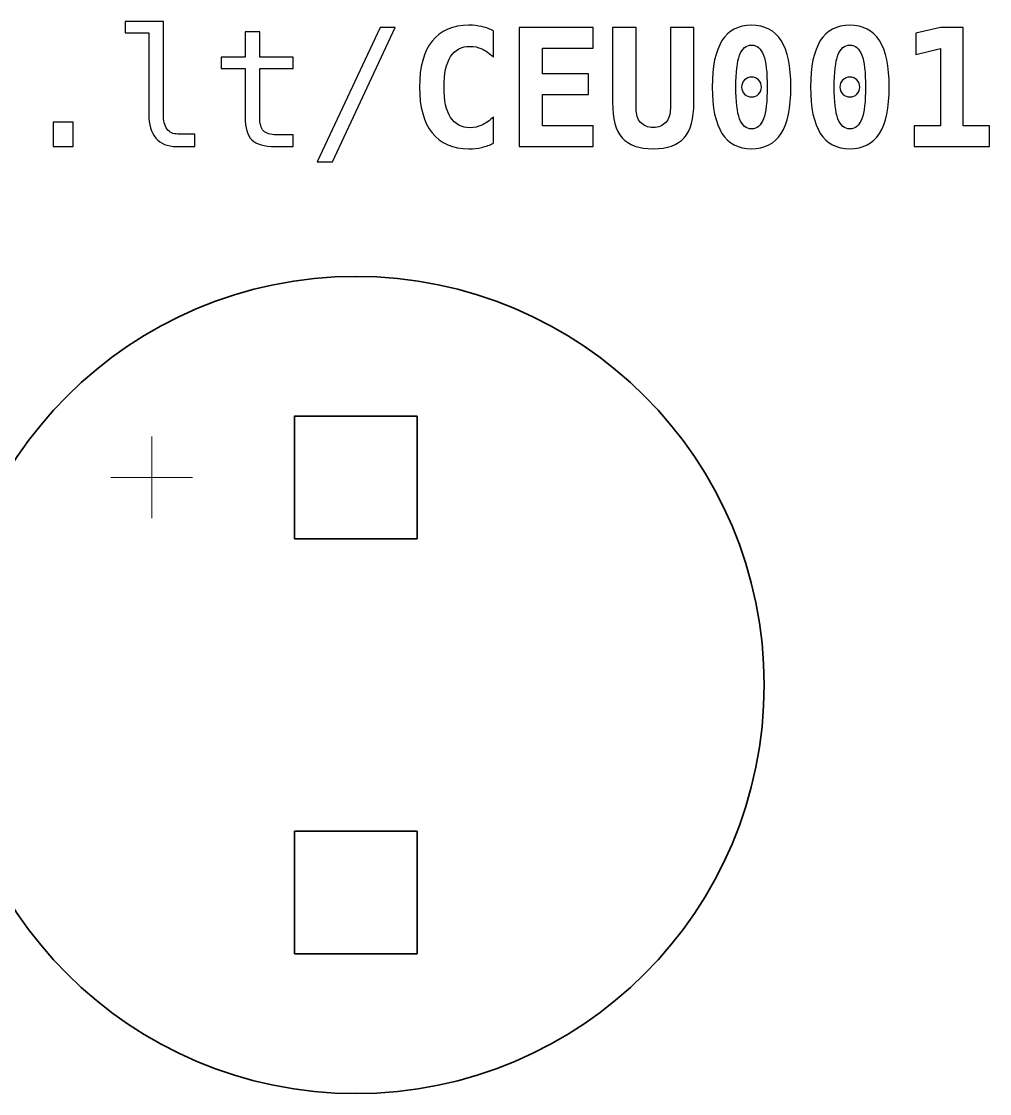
# Model space of a CAD drawing. Header units: centimetres. Extents: x -11.33 to -9.65, y -15.1 to -13.82.
# Drawn here: x -10.705 to -10.112, y -15.1 to -14.444 of the extents above; entities that cross this region are included whole.
import ezdxf

# ---------------------------------------------------------------- set-up
doc = ezdxf.new("R2010")
doc.units = ezdxf.units.CM
doc.header["$MEASUREMENT"] = 0
doc.layers.add('Layer 1', color=7, linetype='Continuous')

msp = doc.modelspace()

# ---------------------------------------------------------------- linework, layer by layer
at = {"layer": 'Layer 1', "color": 250, "lineweight": 35}
for points in [[(-10.5375, -14.7605), (-10.4625, -14.7605), (-10.4625, -14.6855), (-10.5375, -14.6855), (-10.5375, -14.7605)], [(-10.5375, -15.0145), (-10.4625, -15.0145), (-10.4625, -14.9395), (-10.5375, -14.9395), (-10.5375, -15.0145)]]:
    msp.add_lwpolyline(points, close=True, dxfattribs=at)
at = {"layer": 'Layer 1', "color": 7, "lineweight": 35}
msp.add_ellipse((-10.5, -14.85), major_axis=(0, 0.25), ratio=1, dxfattribs=at)
at = {"layer": 'Layer 1', "color": 250}
for points, knots in [([(-10.61783, -14.50071), (-10.61783, -14.50475), (-10.6171, -14.50778), (-10.61561, -14.50983), (-10.61561, -14.50983), (-10.61413, -14.51188), (-10.61195, -14.51291), (-10.60905, -14.51291), (-10.60905, -14.51291), (-10.60905, -14.51291), (-10.59855, -14.51291), (-10.59855, -14.51291), (-10.59855, -14.51291), (-10.59855, -14.51291), (-10.59855, -14.52053), (-10.59855, -14.52053), (-10.59855, -14.52053), (-10.59855, -14.52053), (-10.60991, -14.52053), (-10.60991, -14.52053), (-10.60991, -14.52053), (-10.6153, -14.52053), (-10.61945, -14.5188), (-10.6224, -14.51535), (-10.6224, -14.51535), (-10.62535, -14.5119), (-10.62681, -14.50701), (-10.62681, -14.50071), (-10.62681, -14.50071), (-10.62681, -14.50071), (-10.62681, -14.45105), (-10.62681, -14.45105), (-10.62681, -14.45105), (-10.62681, -14.45105), (-10.64121, -14.45105), (-10.64121, -14.45105), (-10.64121, -14.45105), (-10.64121, -14.45105), (-10.64121, -14.44401), (-10.64121, -14.44401), (-10.64121, -14.44401), (-10.64121, -14.44401), (-10.61783, -14.44401), (-10.61783, -14.44401), (-10.61783, -14.44401), (-10.61783, -14.44401), (-10.61783, -14.50071), (-10.61783, -14.50071)], [0, 0, 0, 0, 0.083333, 0.083333, 0.083333, 0.083333, 0.166667, 0.166667, 0.166667, 0.166667, 0.25, 0.25, 0.25, 0.25, 0.333333, 0.333333, 0.333333, 0.333333, 0.416667, 0.416667, 0.416667, 0.416667, 0.5, 0.5, 0.5, 0.5, 0.583333, 0.583333, 0.583333, 0.583333, 0.666667, 0.666667, 0.666667, 0.666667, 0.75, 0.75, 0.75, 0.75, 0.833333, 0.833333, 0.833333, 0.833333, 0.916667, 0.916667, 0.916667, 0.916667, 1, 1, 1, 1]), ([(-10.55885, -14.45031), (-10.55885, -14.45031), (-10.55885, -14.46585), (-10.55885, -14.46585), (-10.55885, -14.46585), (-10.55885, -14.46585), (-10.53843, -14.46585), (-10.53843, -14.46585), (-10.53843, -14.46585), (-10.53843, -14.46585), (-10.53843, -14.47283), (-10.53843, -14.47283), (-10.53843, -14.47283), (-10.53843, -14.47283), (-10.55885, -14.47283), (-10.55885, -14.47283), (-10.55885, -14.47283), (-10.55885, -14.47283), (-10.55885, -14.50251), (-10.55885, -14.50251), (-10.55885, -14.50251), (-10.55885, -14.50655), (-10.55808, -14.50936), (-10.55655, -14.51095), (-10.55655, -14.51095), (-10.55501, -14.51255), (-10.55235, -14.51335), (-10.54855, -14.51335), (-10.54855, -14.51335), (-10.54855, -14.51335), (-10.53843, -14.51335), (-10.53843, -14.51335), (-10.53843, -14.51335), (-10.53843, -14.51335), (-10.53843, -14.52053), (-10.53843, -14.52053), (-10.53843, -14.52053), (-10.53843, -14.52053), (-10.54941, -14.52053), (-10.54941, -14.52053), (-10.54941, -14.52053), (-10.55616, -14.52053), (-10.56091, -14.51918), (-10.56368, -14.51648), (-10.56368, -14.51648), (-10.56645, -14.51378), (-10.56783, -14.50911), (-10.56783, -14.50251), (-10.56783, -14.50251), (-10.56783, -14.50251), (-10.56783, -14.47283), (-10.56783, -14.47283), (-10.56783, -14.47283), (-10.56783, -14.47283), (-10.58243, -14.47283), (-10.58243, -14.47283), (-10.58243, -14.47283), (-10.58243, -14.47283), (-10.58243, -14.46585), (-10.58243, -14.46585), (-10.58243, -14.46585), (-10.58243, -14.46585), (-10.56783, -14.46585), (-10.56783, -14.46585), (-10.56783, -14.46585), (-10.56783, -14.46585), (-10.56783, -14.45031), (-10.56783, -14.45031), (-10.56783, -14.45031), (-10.56783, -14.45031), (-10.55885, -14.45031), (-10.55885, -14.45031)], [0, 0, 0, 0, 0.055556, 0.055556, 0.055556, 0.055556, 0.111111, 0.111111, 0.111111, 0.111111, 0.166667, 0.166667, 0.166667, 0.166667, 0.222222, 0.222222, 0.222222, 0.222222, 0.277778, 0.277778, 0.277778, 0.277778, 0.333333, 0.333333, 0.333333, 0.333333, 0.388889, 0.388889, 0.388889, 0.388889, 0.444444, 0.444444, 0.444444, 0.444444, 0.5, 0.5, 0.5, 0.5, 0.555556, 0.555556, 0.555556, 0.555556, 0.611111, 0.611111, 0.611111, 0.611111, 0.666667, 0.666667, 0.666667, 0.666667, 0.722222, 0.722222, 0.722222, 0.722222, 0.777778, 0.777778, 0.777778, 0.777778, 0.833333, 0.833333, 0.833333, 0.833333, 0.888889, 0.888889, 0.888889, 0.888889, 0.944444, 0.944444, 0.944444, 0.944444, 1, 1, 1, 1]), ([(-10.48521, -14.44763), (-10.48521, -14.44763), (-10.47593, -14.44763), (-10.47593, -14.44763), (-10.47593, -14.44763), (-10.47593, -14.44763), (-10.51431, -14.52981), (-10.51431, -14.52981), (-10.51431, -14.52981), (-10.51431, -14.52981), (-10.52365, -14.52981), (-10.52365, -14.52981), (-10.52365, -14.52981), (-10.52365, -14.52981), (-10.48521, -14.44763), (-10.48521, -14.44763)], [0, 0, 0, 0, 0.25, 0.25, 0.25, 0.25, 0.5, 0.5, 0.5, 0.5, 0.75, 0.75, 0.75, 0.75, 1, 1, 1, 1]), ([(-10.41565, -14.51843), (-10.41793, -14.5196), (-10.42031, -14.52048), (-10.42283, -14.52106), (-10.42283, -14.52106), (-10.42533, -14.52165), (-10.42796, -14.52195), (-10.43073, -14.52195), (-10.43073, -14.52195), (-10.44056, -14.52195), (-10.44808, -14.51871), (-10.45325, -14.51223), (-10.45325, -14.51223), (-10.45843, -14.50575), (-10.46101, -14.4964), (-10.46101, -14.48415), (-10.46101, -14.48415), (-10.46101, -14.47188), (-10.45843, -14.46251), (-10.45325, -14.45603), (-10.45325, -14.45603), (-10.44808, -14.44955), (-10.44056, -14.44631), (-10.43073, -14.44631), (-10.43073, -14.44631), (-10.42796, -14.44631), (-10.42531, -14.44661), (-10.42278, -14.4472), (-10.42278, -14.4472), (-10.42023, -14.44778), (-10.41786, -14.44866), (-10.41565, -14.44983), (-10.41565, -14.44983), (-10.41565, -14.44983), (-10.41565, -14.46585), (-10.41565, -14.46585), (-10.41565, -14.46585), (-10.41811, -14.46356), (-10.42053, -14.4619), (-10.42285, -14.46083), (-10.42285, -14.46083), (-10.42518, -14.45978), (-10.42758, -14.45925), (-10.43006, -14.45925), (-10.43006, -14.45925), (-10.43533, -14.45925), (-10.43931, -14.46135), (-10.442, -14.46553), (-10.442, -14.46553), (-10.44468, -14.46971), (-10.44603, -14.47591), (-10.44603, -14.48415), (-10.44603, -14.48415), (-10.44603, -14.49236), (-10.44468, -14.49855), (-10.442, -14.50273), (-10.442, -14.50273), (-10.43931, -14.50691), (-10.43533, -14.50901), (-10.43006, -14.50901), (-10.43006, -14.50901), (-10.42758, -14.50901), (-10.42518, -14.50848), (-10.42285, -14.50743), (-10.42285, -14.50743), (-10.42053, -14.50636), (-10.41811, -14.5047), (-10.41565, -14.50241), (-10.41565, -14.50241), (-10.41565, -14.50241), (-10.41565, -14.51843), (-10.41565, -14.51843)], [0, 0, 0, 0, 0.055556, 0.055556, 0.055556, 0.055556, 0.111111, 0.111111, 0.111111, 0.111111, 0.166667, 0.166667, 0.166667, 0.166667, 0.222222, 0.222222, 0.222222, 0.222222, 0.277778, 0.277778, 0.277778, 0.277778, 0.333333, 0.333333, 0.333333, 0.333333, 0.388889, 0.388889, 0.388889, 0.388889, 0.444444, 0.444444, 0.444444, 0.444444, 0.5, 0.5, 0.5, 0.5, 0.555556, 0.555556, 0.555556, 0.555556, 0.611111, 0.611111, 0.611111, 0.611111, 0.666667, 0.666667, 0.666667, 0.666667, 0.722222, 0.722222, 0.722222, 0.722222, 0.777778, 0.777778, 0.777778, 0.777778, 0.833333, 0.833333, 0.833333, 0.833333, 0.888889, 0.888889, 0.888889, 0.888889, 0.944444, 0.944444, 0.944444, 0.944444, 1, 1, 1, 1]), ([(-10.35461, -14.52053), (-10.35461, -14.52053), (-10.40003, -14.52053), (-10.40003, -14.52053), (-10.40003, -14.52053), (-10.40003, -14.52053), (-10.40003, -14.44763), (-10.40003, -14.44763), (-10.40003, -14.44763), (-10.40003, -14.44763), (-10.35461, -14.44763), (-10.35461, -14.44763), (-10.35461, -14.44763), (-10.35461, -14.44763), (-10.35461, -14.46033), (-10.35461, -14.46033), (-10.35461, -14.46033), (-10.35461, -14.46033), (-10.38563, -14.46033), (-10.38563, -14.46033), (-10.38563, -14.46033), (-10.38563, -14.46033), (-10.38563, -14.47605), (-10.38563, -14.47605), (-10.38563, -14.47605), (-10.38563, -14.47605), (-10.35755, -14.47605), (-10.35755, -14.47605), (-10.35755, -14.47605), (-10.35755, -14.47605), (-10.35755, -14.48875), (-10.35755, -14.48875), (-10.35755, -14.48875), (-10.35755, -14.48875), (-10.38563, -14.48875), (-10.38563, -14.48875), (-10.38563, -14.48875), (-10.38563, -14.48875), (-10.38563, -14.50783), (-10.38563, -14.50783), (-10.38563, -14.50783), (-10.38563, -14.50783), (-10.35461, -14.50783), (-10.35461, -14.50783), (-10.35461, -14.50783), (-10.35461, -14.50783), (-10.35461, -14.52053), (-10.35461, -14.52053)], [0, 0, 0, 0, 0.083333, 0.083333, 0.083333, 0.083333, 0.166667, 0.166667, 0.166667, 0.166667, 0.25, 0.25, 0.25, 0.25, 0.333333, 0.333333, 0.333333, 0.333333, 0.416667, 0.416667, 0.416667, 0.416667, 0.5, 0.5, 0.5, 0.5, 0.583333, 0.583333, 0.583333, 0.583333, 0.666667, 0.666667, 0.666667, 0.666667, 0.75, 0.75, 0.75, 0.75, 0.833333, 0.833333, 0.833333, 0.833333, 0.916667, 0.916667, 0.916667, 0.916667, 1, 1, 1, 1]), ([(-10.34285, -14.49363), (-10.34285, -14.49363), (-10.34285, -14.44763), (-10.34285, -14.44763), (-10.34285, -14.44763), (-10.34285, -14.44763), (-10.32845, -14.44763), (-10.32845, -14.44763), (-10.32845, -14.44763), (-10.32845, -14.44763), (-10.32845, -14.49725), (-10.32845, -14.49725), (-10.32845, -14.49725), (-10.32845, -14.5009), (-10.32751, -14.50375), (-10.32566, -14.50581), (-10.32566, -14.50581), (-10.32381, -14.50788), (-10.32123, -14.50891), (-10.31795, -14.50891), (-10.31795, -14.50891), (-10.31466, -14.50891), (-10.31208, -14.50788), (-10.31023, -14.50581), (-10.31023, -14.50581), (-10.30838, -14.50375), (-10.30745, -14.5009), (-10.30745, -14.49725), (-10.30745, -14.49725), (-10.30745, -14.49725), (-10.30745, -14.44763), (-10.30745, -14.44763), (-10.30745, -14.44763), (-10.30745, -14.44763), (-10.29305, -14.44763), (-10.29305, -14.44763), (-10.29305, -14.44763), (-10.29305, -14.44763), (-10.29305, -14.49363), (-10.29305, -14.49363), (-10.29305, -14.49363), (-10.29305, -14.50353), (-10.29501, -14.51071), (-10.29895, -14.51521), (-10.29895, -14.51521), (-10.3029, -14.5197), (-10.30923, -14.52195), (-10.31795, -14.52195), (-10.31795, -14.52195), (-10.32663, -14.52195), (-10.33296, -14.5197), (-10.33691, -14.51521), (-10.33691, -14.51521), (-10.34086, -14.51071), (-10.34285, -14.50353), (-10.34285, -14.49363)], [0, 0, 0, 0, 0.071429, 0.071429, 0.071429, 0.071429, 0.142857, 0.142857, 0.142857, 0.142857, 0.214286, 0.214286, 0.214286, 0.214286, 0.285714, 0.285714, 0.285714, 0.285714, 0.357143, 0.357143, 0.357143, 0.357143, 0.428571, 0.428571, 0.428571, 0.428571, 0.5, 0.5, 0.5, 0.5, 0.571429, 0.571429, 0.571429, 0.571429, 0.642857, 0.642857, 0.642857, 0.642857, 0.714286, 0.714286, 0.714286, 0.714286, 0.785714, 0.785714, 0.785714, 0.785714, 0.857143, 0.857143, 0.857143, 0.857143, 0.928571, 0.928571, 0.928571, 0.928571, 1, 1, 1, 1]), ([(-10.28183, -14.48415), (-10.28183, -14.47153), (-10.27983, -14.46206), (-10.27583, -14.45576), (-10.27583, -14.45576), (-10.27181, -14.44946), (-10.2658, -14.44631), (-10.25775, -14.44631), (-10.25775, -14.44631), (-10.24968, -14.44631), (-10.24365, -14.44945), (-10.23963, -14.45573), (-10.23963, -14.45573), (-10.23563, -14.46201), (-10.23363, -14.4715), (-10.23363, -14.48415), (-10.23363, -14.48415), (-10.23363, -14.49678), (-10.23563, -14.50625), (-10.23963, -14.51253), (-10.23963, -14.51253), (-10.24365, -14.51881), (-10.24968, -14.52195), (-10.25775, -14.52195), (-10.25775, -14.52195), (-10.2658, -14.52195), (-10.27181, -14.5188), (-10.27583, -14.5125), (-10.27583, -14.5125), (-10.27983, -14.5062), (-10.28183, -14.49675), (-10.28183, -14.48415)], [0, 0, 0, 0, 0.125, 0.125, 0.125, 0.125, 0.25, 0.25, 0.25, 0.25, 0.375, 0.375, 0.375, 0.375, 0.5, 0.5, 0.5, 0.5, 0.625, 0.625, 0.625, 0.625, 0.75, 0.75, 0.75, 0.75, 0.875, 0.875, 0.875, 0.875, 1, 1, 1, 1]), ([(-10.22163, -14.48415), (-10.22163, -14.47153), (-10.21963, -14.46206), (-10.21563, -14.45576), (-10.21563, -14.45576), (-10.21161, -14.44946), (-10.2056, -14.44631), (-10.19755, -14.44631), (-10.19755, -14.44631), (-10.18948, -14.44631), (-10.18345, -14.44945), (-10.17943, -14.45573), (-10.17943, -14.45573), (-10.17543, -14.46201), (-10.17343, -14.4715), (-10.17343, -14.48415), (-10.17343, -14.48415), (-10.17343, -14.49678), (-10.17543, -14.50625), (-10.17943, -14.51253), (-10.17943, -14.51253), (-10.18345, -14.51881), (-10.18948, -14.52195), (-10.19755, -14.52195), (-10.19755, -14.52195), (-10.2056, -14.52195), (-10.21161, -14.5188), (-10.21563, -14.5125), (-10.21563, -14.5125), (-10.21963, -14.5062), (-10.22163, -14.49675), (-10.22163, -14.48415)], [0, 0, 0, 0, 0.125, 0.125, 0.125, 0.125, 0.25, 0.25, 0.25, 0.25, 0.375, 0.375, 0.375, 0.375, 0.5, 0.5, 0.5, 0.5, 0.625, 0.625, 0.625, 0.625, 0.75, 0.75, 0.75, 0.75, 0.875, 0.875, 0.875, 0.875, 1, 1, 1, 1]), ([(-10.15825, -14.50783), (-10.15825, -14.50783), (-10.14213, -14.50783), (-10.14213, -14.50783), (-10.14213, -14.50783), (-10.14213, -14.50783), (-10.14213, -14.46051), (-10.14213, -14.46051), (-10.14213, -14.46051), (-10.14213, -14.46051), (-10.15711, -14.46423), (-10.15711, -14.46423), (-10.15711, -14.46423), (-10.15711, -14.46423), (-10.15711, -14.45125), (-10.15711, -14.45125), (-10.15711, -14.45125), (-10.15711, -14.45125), (-10.14203, -14.44763), (-10.14203, -14.44763), (-10.14203, -14.44763), (-10.14203, -14.44763), (-10.12811, -14.44763), (-10.12811, -14.44763), (-10.12811, -14.44763), (-10.12811, -14.44763), (-10.12811, -14.50783), (-10.12811, -14.50783), (-10.12811, -14.50783), (-10.12811, -14.50783), (-10.112, -14.50783), (-10.112, -14.50783), (-10.112, -14.50783), (-10.112, -14.50783), (-10.112, -14.52053), (-10.112, -14.52053), (-10.112, -14.52053), (-10.112, -14.52053), (-10.15825, -14.52053), (-10.15825, -14.52053), (-10.15825, -14.52053), (-10.15825, -14.52053), (-10.15825, -14.50783), (-10.15825, -14.50783)], [0, 0, 0, 0, 0.090909, 0.090909, 0.090909, 0.090909, 0.181818, 0.181818, 0.181818, 0.181818, 0.272727, 0.272727, 0.272727, 0.272727, 0.363636, 0.363636, 0.363636, 0.363636, 0.454545, 0.454545, 0.454545, 0.454545, 0.545455, 0.545455, 0.545455, 0.545455, 0.636364, 0.636364, 0.636364, 0.636364, 0.727273, 0.727273, 0.727273, 0.727273, 0.818182, 0.818182, 0.818182, 0.818182, 0.909091, 0.909091, 0.909091, 0.909091, 1, 1, 1, 1]), ([(-10.25775, -14.45851), (-10.26108, -14.45851), (-10.2635, -14.46055), (-10.26503, -14.46461), (-10.26503, -14.46461), (-10.26656, -14.4687), (-10.26733, -14.4752), (-10.26733, -14.48415), (-10.26733, -14.48415), (-10.26733, -14.49308), (-10.26656, -14.49956), (-10.26503, -14.50365), (-10.26503, -14.50365), (-10.2635, -14.50771), (-10.26108, -14.50975), (-10.25775, -14.50975), (-10.25775, -14.50975), (-10.2544, -14.50975), (-10.25196, -14.50771), (-10.25043, -14.50365), (-10.25043, -14.50365), (-10.2489, -14.49956), (-10.24813, -14.49308), (-10.24813, -14.48415), (-10.24813, -14.48415), (-10.24813, -14.4752), (-10.2489, -14.4687), (-10.25043, -14.46461), (-10.25043, -14.46461), (-10.25196, -14.46055), (-10.2544, -14.45851), (-10.25775, -14.45851)], [0, 0, 0, 0, 0.125, 0.125, 0.125, 0.125, 0.25, 0.25, 0.25, 0.25, 0.375, 0.375, 0.375, 0.375, 0.5, 0.5, 0.5, 0.5, 0.625, 0.625, 0.625, 0.625, 0.75, 0.75, 0.75, 0.75, 0.875, 0.875, 0.875, 0.875, 1, 1, 1, 1]), ([(-10.19755, -14.45851), (-10.20088, -14.45851), (-10.2033, -14.46055), (-10.20483, -14.46461), (-10.20483, -14.46461), (-10.20636, -14.4687), (-10.20713, -14.4752), (-10.20713, -14.48415), (-10.20713, -14.48415), (-10.20713, -14.49308), (-10.20636, -14.49956), (-10.20483, -14.50365), (-10.20483, -14.50365), (-10.2033, -14.50771), (-10.20088, -14.50975), (-10.19755, -14.50975), (-10.19755, -14.50975), (-10.1942, -14.50975), (-10.19176, -14.50771), (-10.19023, -14.50365), (-10.19023, -14.50365), (-10.1887, -14.49956), (-10.18793, -14.49308), (-10.18793, -14.48415), (-10.18793, -14.48415), (-10.18793, -14.4752), (-10.1887, -14.4687), (-10.19023, -14.46461), (-10.19023, -14.46461), (-10.19176, -14.46055), (-10.1942, -14.45851), (-10.19755, -14.45851)], [0, 0, 0, 0, 0.125, 0.125, 0.125, 0.125, 0.25, 0.25, 0.25, 0.25, 0.375, 0.375, 0.375, 0.375, 0.5, 0.5, 0.5, 0.5, 0.625, 0.625, 0.625, 0.625, 0.75, 0.75, 0.75, 0.75, 0.875, 0.875, 0.875, 0.875, 1, 1, 1, 1]), ([(-10.26381, -14.48415), (-10.26381, -14.48243), (-10.26323, -14.48098), (-10.26205, -14.47981), (-10.26205, -14.47981), (-10.26088, -14.47863), (-10.25945, -14.47805), (-10.25775, -14.47805), (-10.25775, -14.47805), (-10.25603, -14.47805), (-10.25458, -14.47863), (-10.25341, -14.47981), (-10.25341, -14.47981), (-10.25223, -14.48098), (-10.25165, -14.48243), (-10.25165, -14.48415), (-10.25165, -14.48415), (-10.25165, -14.48585), (-10.25223, -14.48728), (-10.25341, -14.48845), (-10.25341, -14.48845), (-10.25458, -14.48963), (-10.25603, -14.49021), (-10.25775, -14.49021), (-10.25775, -14.49021), (-10.25945, -14.49021), (-10.26088, -14.48963), (-10.26205, -14.48848), (-10.26205, -14.48848), (-10.26323, -14.48733), (-10.26381, -14.48588), (-10.26381, -14.48415)], [0, 0, 0, 0, 0.125, 0.125, 0.125, 0.125, 0.25, 0.25, 0.25, 0.25, 0.375, 0.375, 0.375, 0.375, 0.5, 0.5, 0.5, 0.5, 0.625, 0.625, 0.625, 0.625, 0.75, 0.75, 0.75, 0.75, 0.875, 0.875, 0.875, 0.875, 1, 1, 1, 1]), ([(-10.20361, -14.48415), (-10.20361, -14.48243), (-10.20303, -14.48098), (-10.20185, -14.47981), (-10.20185, -14.47981), (-10.20068, -14.47863), (-10.19925, -14.47805), (-10.19755, -14.47805), (-10.19755, -14.47805), (-10.19583, -14.47805), (-10.19438, -14.47863), (-10.19321, -14.47981), (-10.19321, -14.47981), (-10.19203, -14.48098), (-10.19145, -14.48243), (-10.19145, -14.48415), (-10.19145, -14.48415), (-10.19145, -14.48585), (-10.19203, -14.48728), (-10.19321, -14.48845), (-10.19321, -14.48845), (-10.19438, -14.48963), (-10.19583, -14.49021), (-10.19755, -14.49021), (-10.19755, -14.49021), (-10.19925, -14.49021), (-10.20068, -14.48963), (-10.20185, -14.48848), (-10.20185, -14.48848), (-10.20303, -14.48733), (-10.20361, -14.48588), (-10.20361, -14.48415)], [0, 0, 0, 0, 0.125, 0.125, 0.125, 0.125, 0.25, 0.25, 0.25, 0.25, 0.375, 0.375, 0.375, 0.375, 0.5, 0.5, 0.5, 0.5, 0.625, 0.625, 0.625, 0.625, 0.75, 0.75, 0.75, 0.75, 0.875, 0.875, 0.875, 0.875, 1, 1, 1, 1]), ([(-10.68535, -14.50563), (-10.68535, -14.50563), (-10.67305, -14.50563), (-10.67305, -14.50563), (-10.67305, -14.50563), (-10.67305, -14.50563), (-10.67305, -14.52053), (-10.67305, -14.52053), (-10.67305, -14.52053), (-10.67305, -14.52053), (-10.68535, -14.52053), (-10.68535, -14.52053), (-10.68535, -14.52053), (-10.68535, -14.52053), (-10.68535, -14.50563), (-10.68535, -14.50563)], [0, 0, 0, 0, 0.25, 0.25, 0.25, 0.25, 0.5, 0.5, 0.5, 0.5, 0.75, 0.75, 0.75, 0.75, 1, 1, 1, 1])]:
    msp.add_open_spline(points, degree=3, knots=knots, dxfattribs=at)
at = {"layer": 'Layer 1', "color": 250, "lineweight": 20}
for points in [[(-10.625, -14.698), (-10.625, -14.698), (-10.625, -14.748), (-10.625, -14.748)], [(-10.65, -14.723), (-10.65, -14.723), (-10.6, -14.723), (-10.6, -14.723)]]:
    msp.add_open_spline(points, degree=3, dxfattribs=at)

doc.saveas('drawing.dxf')
